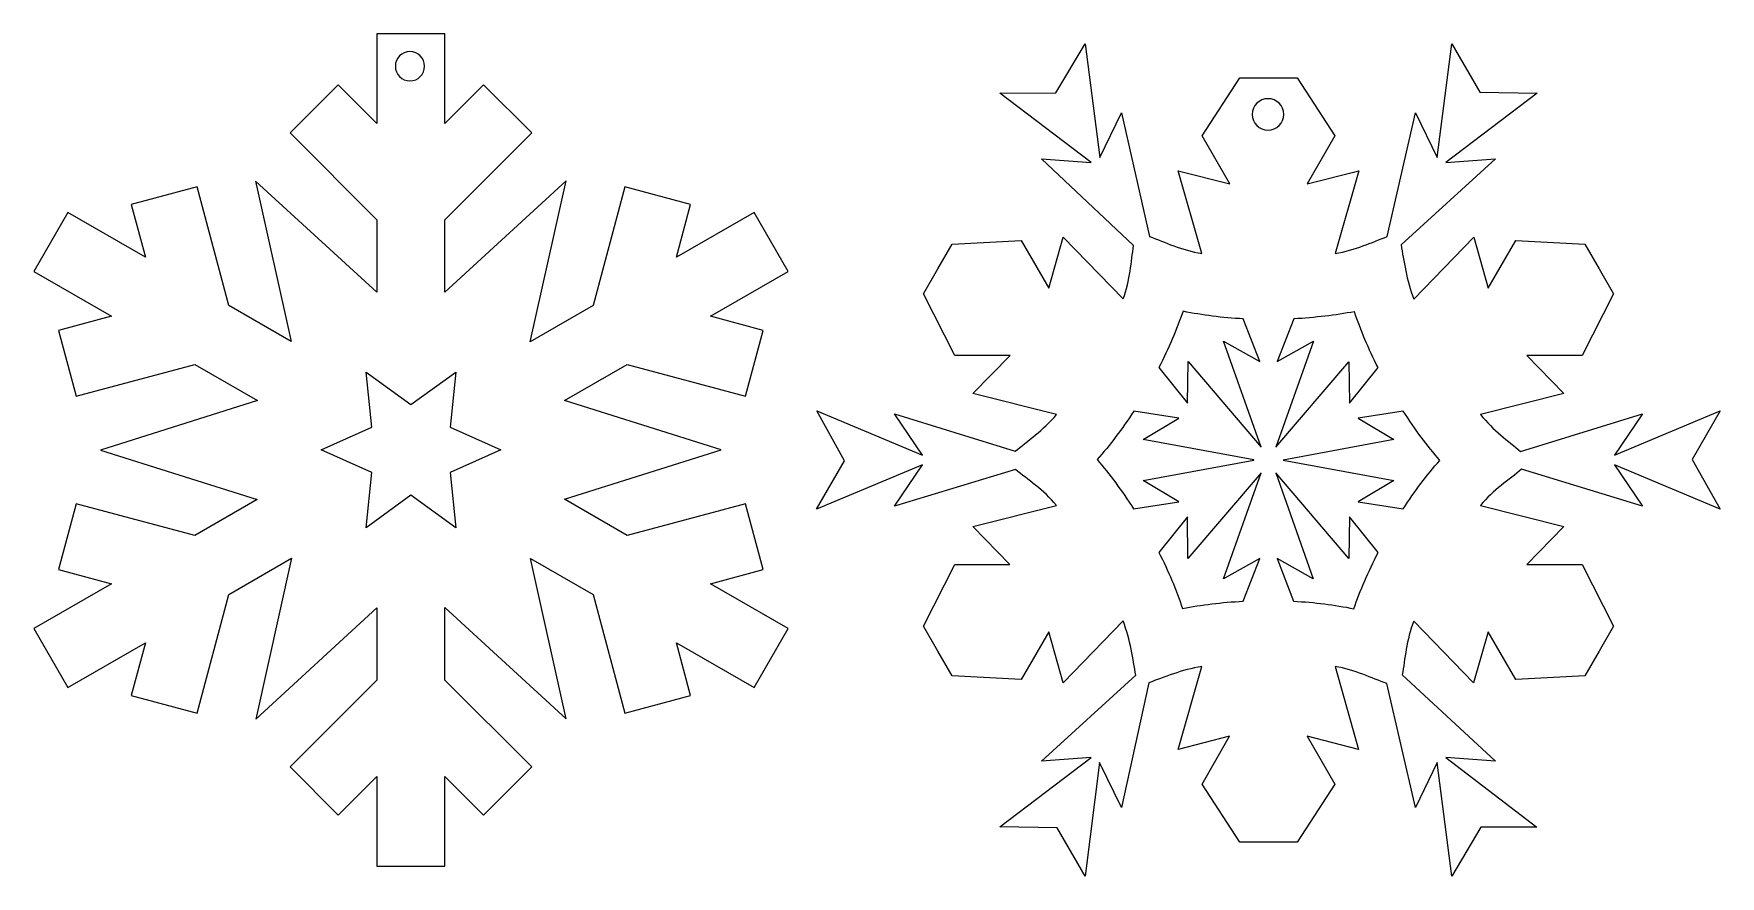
# Model space of a CAD drawing. Header units: millimetres. Extents: x -101 to 99, y -101 to 103.
# Drawn here: x -98.2 to 1, y 52.3 to 101.8 of the extents above; entities that cross this region are included whole.
import ezdxf

# ---------------------------------------------------------------- set-up
doc = ezdxf.new("R2010")
doc.units = ezdxf.units.MM
doc.header["$MEASUREMENT"] = 0
doc.layers.add('layer 1', color=7, linetype='Continuous')

msp = doc.modelspace()

# ---------------------------------------------------------------- linework, layer by layer
at = {"layer": 'layer 1', "color": 153, "lineweight": 9}
for points, knots in [([(-58.402, 69.4664), (-58.402, 69.4664), (-58.402, 69.4664), (-58.402, 69.4664), (-58.402, 69.4664), (-58.402, 69.4664), (-53.8284, 66.8258), (-53.8284, 66.8258), (-53.8284, 66.8258), (-53.8284, 66.8258), (-55.8305, 63.3583), (-55.8305, 63.3583), (-55.8305, 63.3583), (-55.8305, 63.3583), (-60.404, 65.9988), (-60.404, 65.9988), (-60.404, 65.9988), (-60.404, 65.9988), (-59.5706, 62.8885), (-59.5706, 62.8885), (-59.5706, 62.8885), (-59.5706, 62.8885), (-63.4382, 61.8522), (-63.4382, 61.8522), (-63.4382, 61.8522), (-63.4382, 61.8522), (-65.308, 68.8301), (-65.308, 68.8301), (-65.308, 68.8301), (-65.308, 68.8301), (-68.9832, 70.9519), (-68.9832, 70.9519), (-68.9832, 70.9519), (-68.9832, 70.9519), (-66.8861, 61.5126), (-66.8861, 61.5126), (-66.8861, 61.5126), (-66.8861, 61.5126), (-74.0244, 68.0594), (-74.0244, 68.0594), (-74.0244, 68.0594), (-74.0244, 68.0594), (-74.0244, 63.7976), (-74.0244, 63.7976), (-74.0244, 63.7976), (-74.0244, 63.7976), (-68.9162, 58.6895), (-68.9162, 58.6895), (-68.9162, 58.6895), (-68.9162, 58.6895), (-71.7476, 55.8582), (-71.7476, 55.8582), (-71.7476, 55.8582), (-71.7476, 55.8582), (-74.0244, 58.1351), (-74.0244, 58.1351), (-74.0244, 58.1351), (-74.0244, 58.1351), (-74.0244, 52.854), (-74.0244, 52.854), (-74.0244, 52.854), (-74.0244, 52.854), (-78.0284, 52.854), (-78.0284, 52.854), (-78.0284, 52.854), (-78.0284, 52.854), (-78.0284, 58.1351), (-78.0284, 58.1351), (-78.0284, 58.1351), (-78.0284, 58.1351), (-80.3053, 55.8582), (-80.3053, 55.8582), (-80.3053, 55.8582), (-80.3053, 55.8582), (-83.1365, 58.6895), (-83.1365, 58.6895), (-83.1365, 58.6895), (-83.1365, 58.6895), (-78.0284, 63.7976), (-78.0284, 63.7976), (-78.0284, 63.7976), (-78.0284, 63.7976), (-78.0284, 68.0414), (-78.0284, 68.0414), (-78.0284, 68.0414), (-78.0284, 68.0414), (-85.1546, 61.5057), (-85.1546, 61.5057), (-85.1546, 61.5057), (-85.1546, 61.5057), (-83.054, 70.9608), (-83.054, 70.9608), (-83.054, 70.9608), (-83.054, 70.9608), (-86.7449, 68.8299), (-86.7449, 68.8299), (-86.7449, 68.8299), (-86.7449, 68.8299), (-88.6145, 61.8519), (-88.6145, 61.8519), (-88.6145, 61.8519), (-88.6145, 61.8519), (-92.4822, 62.8882), (-92.4822, 62.8882), (-92.4822, 62.8882), (-92.4822, 62.8882), (-91.6489, 65.9986), (-91.6489, 65.9986), (-91.6489, 65.9986), (-91.6489, 65.9986), (-96.2224, 63.358), (-96.2224, 63.358), (-96.2224, 63.358), (-96.2224, 63.358), (-98.2245, 66.8256), (-98.2245, 66.8256), (-98.2245, 66.8256), (-98.2245, 66.8256), (-93.6509, 69.4662), (-93.6509, 69.4662), (-93.6509, 69.4662), (-93.6509, 69.4662), (-96.7612, 70.2996), (-96.7612, 70.2996), (-96.7612, 70.2996), (-96.7612, 70.2996), (-95.7248, 74.1672), (-95.7248, 74.1672), (-95.7248, 74.1672), (-95.7248, 74.1672), (-88.7469, 72.2975), (-88.7469, 72.2975), (-88.7469, 72.2975), (-88.7469, 72.2975), (-85.0716, 74.4196), (-85.0716, 74.4196), (-85.0716, 74.4196), (-85.0716, 74.4196), (-94.2948, 77.3231), (-94.2948, 77.3231), (-94.2948, 77.3231), (-94.2948, 77.3231), (-85.0561, 80.2315), (-85.0561, 80.2315), (-85.0561, 80.2315), (-85.0561, 80.2315), (-88.747, 82.3624), (-88.747, 82.3624), (-88.747, 82.3624), (-88.747, 82.3624), (-95.7248, 80.4927), (-95.7248, 80.4927), (-95.7248, 80.4927), (-95.7248, 80.4927), (-96.7612, 84.3603), (-96.7612, 84.3603), (-96.7612, 84.3603), (-96.7612, 84.3603), (-93.6509, 85.1937), (-93.6509, 85.1937), (-93.6509, 85.1937), (-93.6509, 85.1937), (-98.2245, 87.8342), (-98.2245, 87.8342), (-98.2245, 87.8342), (-98.2245, 87.8342), (-96.2225, 91.3018), (-96.2225, 91.3018), (-96.2225, 91.3018), (-96.2225, 91.3018), (-91.6489, 88.6614), (-91.6489, 88.6614), (-91.6489, 88.6614), (-91.6489, 88.6614), (-92.4824, 91.7716), (-92.4824, 91.7716), (-92.4824, 91.7716), (-92.4824, 91.7716), (-88.6147, 92.808), (-88.6147, 92.808), (-88.6147, 92.808), (-88.6147, 92.808), (-86.745, 85.83), (-86.745, 85.83), (-86.745, 85.83), (-86.745, 85.83), (-83.0697, 83.7082), (-83.0697, 83.7082), (-83.0697, 83.7082), (-83.0697, 83.7082), (-85.1668, 93.1476), (-85.1668, 93.1476), (-85.1668, 93.1476), (-85.1668, 93.1476), (-78.0285, 86.6008), (-78.0285, 86.6008), (-78.0285, 86.6008), (-78.0285, 86.6008), (-78.0285, 90.8625), (-78.0285, 90.8625), (-78.0285, 90.8625), (-78.0285, 90.8625), (-83.1367, 95.9707), (-83.1367, 95.9707), (-83.1367, 95.9707), (-83.1367, 95.9707), (-80.3053, 98.8021), (-80.3053, 98.8021), (-80.3053, 98.8021), (-80.3053, 98.8021), (-78.0285, 96.5252), (-78.0285, 96.5252), (-78.0285, 96.5252), (-78.0285, 96.5252), (-78.0285, 101.8063), (-78.0285, 101.8063), (-78.0285, 101.8063), (-78.0285, 101.8063), (-74.0244, 101.8063), (-74.0244, 101.8063), (-74.0244, 101.8063), (-74.0244, 101.8063), (-74.0244, 96.5252), (-74.0244, 96.5252), (-74.0244, 96.5252), (-74.0244, 96.5252), (-71.7476, 98.8021), (-71.7476, 98.8021), (-71.7476, 98.8021), (-71.7476, 98.8021), (-68.9162, 95.9709), (-68.9162, 95.9709), (-68.9162, 95.9709), (-68.9162, 95.9709), (-74.0244, 90.8625), (-74.0244, 90.8625), (-74.0244, 90.8625), (-74.0244, 90.8625), (-74.0244, 86.6188), (-74.0244, 86.6188), (-74.0244, 86.6188), (-74.0244, 86.6188), (-66.8983, 93.1546), (-66.8983, 93.1546), (-66.8983, 93.1546), (-66.8983, 93.1546), (-68.9988, 83.6992), (-68.9988, 83.6992), (-68.9988, 83.6992), (-68.9988, 83.6992), (-65.308, 85.8301), (-65.308, 85.8301), (-65.308, 85.8301), (-65.308, 85.8301), (-63.4382, 92.808), (-63.4382, 92.808), (-63.4382, 92.808), (-63.4382, 92.808), (-59.5707, 91.7717), (-59.5707, 91.7717), (-59.5707, 91.7717), (-59.5707, 91.7717), (-60.404, 88.6615), (-60.404, 88.6615), (-60.404, 88.6615), (-60.404, 88.6615), (-55.8305, 91.302), (-55.8305, 91.302), (-55.8305, 91.302), (-55.8305, 91.302), (-53.8284, 87.8343), (-53.8284, 87.8343), (-53.8284, 87.8343), (-53.8284, 87.8343), (-58.402, 85.1939), (-58.402, 85.1939), (-58.402, 85.1939), (-58.402, 85.1939), (-55.2917, 84.3604), (-55.2917, 84.3604), (-55.2917, 84.3604), (-55.2917, 84.3604), (-56.3281, 80.4929), (-56.3281, 80.4929), (-56.3281, 80.4929), (-56.3281, 80.4929), (-63.306, 82.3625), (-63.306, 82.3625), (-63.306, 82.3625), (-63.306, 82.3625), (-66.9812, 80.2406), (-66.9812, 80.2406), (-66.9812, 80.2406), (-66.9812, 80.2406), (-57.7579, 77.3371), (-57.7579, 77.3371), (-57.7579, 77.3371), (-57.7579, 77.3371), (-66.9968, 74.4286), (-66.9968, 74.4286), (-66.9968, 74.4286), (-66.9968, 74.4286), (-63.306, 72.2976), (-63.306, 72.2976), (-63.306, 72.2976), (-63.306, 72.2976), (-56.3281, 74.1674), (-56.3281, 74.1674), (-56.3281, 74.1674), (-56.3281, 74.1674), (-55.2918, 70.2998), (-55.2918, 70.2998), (-55.2918, 70.2998), (-55.2918, 70.2998), (-58.402, 69.4664), (-58.402, 69.4664)], [0, 0, 0, 0, 0.0125, 0.0125, 0.0125, 0.0125, 0.025, 0.025, 0.025, 0.025, 0.0375, 0.0375, 0.0375, 0.0375, 0.05, 0.05, 0.05, 0.05, 0.0625, 0.0625, 0.0625, 0.0625, 0.075, 0.075, 0.075, 0.075, 0.0875, 0.0875, 0.0875, 0.0875, 0.1, 0.1, 0.1, 0.1, 0.1125, 0.1125, 0.1125, 0.1125, 0.125, 0.125, 0.125, 0.125, 0.1375, 0.1375, 0.1375, 0.1375, 0.15, 0.15, 0.15, 0.15, 0.1625, 0.1625, 0.1625, 0.1625, 0.175, 0.175, 0.175, 0.175, 0.1875, 0.1875, 0.1875, 0.1875, 0.2, 0.2, 0.2, 0.2, 0.2125, 0.2125, 0.2125, 0.2125, 0.225, 0.225, 0.225, 0.225, 0.2375, 0.2375, 0.2375, 0.2375, 0.25, 0.25, 0.25, 0.25, 0.2625, 0.2625, 0.2625, 0.2625, 0.275, 0.275, 0.275, 0.275, 0.2875, 0.2875, 0.2875, 0.2875, 0.3, 0.3, 0.3, 0.3, 0.3125, 0.3125, 0.3125, 0.3125, 0.325, 0.325, 0.325, 0.325, 0.3375, 0.3375, 0.3375, 0.3375, 0.35, 0.35, 0.35, 0.35, 0.3625, 0.3625, 0.3625, 0.3625, 0.375, 0.375, 0.375, 0.375, 0.3875, 0.3875, 0.3875, 0.3875, 0.4, 0.4, 0.4, 0.4, 0.4125, 0.4125, 0.4125, 0.4125, 0.425, 0.425, 0.425, 0.425, 0.4375, 0.4375, 0.4375, 0.4375, 0.45, 0.45, 0.45, 0.45, 0.4625, 0.4625, 0.4625, 0.4625, 0.475, 0.475, 0.475, 0.475, 0.4875, 0.4875, 0.4875, 0.4875, 0.5, 0.5, 0.5, 0.5, 0.5125, 0.5125, 0.5125, 0.5125, 0.525, 0.525, 0.525, 0.525, 0.5375, 0.5375, 0.5375, 0.5375, 0.55, 0.55, 0.55, 0.55, 0.5625, 0.5625, 0.5625, 0.5625, 0.575, 0.575, 0.575, 0.575, 0.5875, 0.5875, 0.5875, 0.5875, 0.6, 0.6, 0.6, 0.6, 0.6125, 0.6125, 0.6125, 0.6125, 0.625, 0.625, 0.625, 0.625, 0.6375, 0.6375, 0.6375, 0.6375, 0.65, 0.65, 0.65, 0.65, 0.6625, 0.6625, 0.6625, 0.6625, 0.675, 0.675, 0.675, 0.675, 0.6875, 0.6875, 0.6875, 0.6875, 0.7, 0.7, 0.7, 0.7, 0.7125, 0.7125, 0.7125, 0.7125, 0.725, 0.725, 0.725, 0.725, 0.7375, 0.7375, 0.7375, 0.7375, 0.75, 0.75, 0.75, 0.75, 0.7625, 0.7625, 0.7625, 0.7625, 0.775, 0.775, 0.775, 0.775, 0.7875, 0.7875, 0.7875, 0.7875, 0.8, 0.8, 0.8, 0.8, 0.8125, 0.8125, 0.8125, 0.8125, 0.825, 0.825, 0.825, 0.825, 0.8375, 0.8375, 0.8375, 0.8375, 0.85, 0.85, 0.85, 0.85, 0.8625, 0.8625, 0.8625, 0.8625, 0.875, 0.875, 0.875, 0.875, 0.8875, 0.8875, 0.8875, 0.8875, 0.9, 0.9, 0.9, 0.9, 0.9125, 0.9125, 0.9125, 0.9125, 0.925, 0.925, 0.925, 0.925, 0.9375, 0.9375, 0.9375, 0.9375, 0.95, 0.95, 0.95, 0.95, 0.9625, 0.9625, 0.9625, 0.9625, 0.975, 0.975, 0.975, 0.975, 1, 1, 1, 1]), ([(-76.0808, 100.7558), (-75.6056, 100.7558), (-75.2203, 100.3706), (-75.2203, 99.8953), (-75.2203, 99.8953), (-75.2203, 99.4201), (-75.6056, 99.0349), (-76.0808, 99.0349), (-76.0808, 99.0349), (-76.556, 99.0349), (-76.9413, 99.4201), (-76.9413, 99.8953), (-76.9413, 99.8953), (-76.9413, 100.3706), (-76.556, 100.7558), (-76.0808, 100.7558)], [0, 0, 0, 0, 0.2, 0.2, 0.2, 0.2, 0.4, 0.4, 0.4, 0.4, 0.6, 0.6, 0.6, 0.6, 1, 1, 1, 1]), ([(-78.3308, 76.0046), (-78.3308, 76.0046), (-78.665, 72.7603), (-78.665, 72.7603), (-78.665, 72.7603), (-78.665, 72.7603), (-76.0225, 74.672), (-76.0225, 74.672), (-76.0225, 74.672), (-76.0225, 74.672), (-73.3797, 72.7605), (-73.3797, 72.7605), (-73.3797, 72.7605), (-73.3797, 72.7605), (-73.7142, 76.0047), (-73.7142, 76.0047), (-73.7142, 76.0047), (-73.7142, 76.0047), (-70.7373, 77.3374), (-70.7373, 77.3374), (-70.7373, 77.3374), (-70.7373, 77.3374), (-73.7143, 78.6703), (-73.7143, 78.6703), (-73.7143, 78.6703), (-73.7143, 78.6703), (-73.3801, 81.9147), (-73.3801, 81.9147), (-73.3801, 81.9147), (-73.3801, 81.9147), (-76.0225, 80.0029), (-76.0225, 80.0029), (-76.0225, 80.0029), (-76.0225, 80.0029), (-78.6655, 81.9145), (-78.6655, 81.9145), (-78.6655, 81.9145), (-78.6655, 81.9145), (-78.331, 78.6701), (-78.331, 78.6701), (-78.331, 78.6701), (-78.331, 78.6701), (-81.3078, 77.3374), (-81.3078, 77.3374), (-81.3078, 77.3374), (-81.3078, 77.3374), (-78.3308, 76.0046), (-78.3308, 76.0046)], [0, 0, 0, 0, 0.0769231, 0.0769231, 0.0769231, 0.0769231, 0.1538462, 0.1538462, 0.1538462, 0.1538462, 0.2307692, 0.2307692, 0.2307692, 0.2307692, 0.3076923, 0.3076923, 0.3076923, 0.3076923, 0.3846154, 0.3846154, 0.3846154, 0.3846154, 0.4615385, 0.4615385, 0.4615385, 0.4615385, 0.5384615, 0.5384615, 0.5384615, 0.5384615, 0.6153846, 0.6153846, 0.6153846, 0.6153846, 0.6923077, 0.6923077, 0.6923077, 0.6923077, 0.7692308, 0.7692308, 0.7692308, 0.7692308, 0.8461538, 0.8461538, 0.8461538, 0.8461538, 1, 1, 1, 1])]:
    msp.add_open_spline(points, degree=3, knots=knots, dxfattribs=at)
at = {"layer": 'layer 1', "color": 114, "lineweight": 9}
for points, knots in [([(-0.6107, 76.7792), (-0.6107, 76.7792), (1.0337, 79.6352), (1.0337, 79.6352), (1.0337, 79.6352), (1.0337, 79.6352), (-5.1905, 77.0264), (-5.1905, 77.0264), (-5.1905, 77.0264), (-5.1905, 77.0264), (-3.5405, 79.4561), (-3.5405, 79.4561), (-3.5405, 79.4561), (-3.5405, 79.4561), (-10.7213, 77.2391), (-10.7213, 77.2391), (-10.7213, 77.2391), (-11.4424, 77.8459), (-12.324, 78.481), (-13.0794, 79.4143), (-13.0794, 79.4143), (-13.0794, 79.4143), (-8.1656, 80.6443), (-8.1656, 80.6443), (-8.1656, 80.6443), (-8.1656, 80.6443), (-10.3441, 82.8824), (-10.3441, 82.8824), (-10.3441, 82.8824), (-10.3441, 82.8824), (-7.0967, 82.8864), (-7.0967, 82.8864), (-7.0967, 82.8864), (-7.0967, 82.8864), (-5.2511, 86.5124), (-5.2511, 86.5124), (-5.2511, 86.5124), (-5.2511, 86.5124), (-6.0947, 87.9735), (-6.0947, 87.9735), (-6.0947, 87.9735), (-6.0947, 87.9735), (-6.9384, 89.4349), (-6.9384, 89.4349), (-6.9384, 89.4349), (-6.9384, 89.4349), (-11.0014, 89.6494), (-11.0014, 89.6494), (-11.0014, 89.6494), (-11.0014, 89.6494), (-12.6286, 86.8392), (-12.6286, 86.8392), (-12.6286, 86.8392), (-12.6286, 86.8392), (-13.4774, 89.8447), (-13.4774, 89.8447), (-13.4774, 89.8447), (-13.4774, 89.8447), (-16.9998, 86.2042), (-16.9998, 86.2042), (-16.9998, 86.2042), (-17.4302, 87.3251), (-17.5892, 88.4695), (-17.7543, 89.3975), (-17.7543, 89.3975), (-17.7543, 89.3975), (-12.1941, 94.4443), (-12.1941, 94.4443), (-12.1941, 94.4443), (-12.1941, 94.4443), (-15.1232, 94.2304), (-15.1232, 94.2304), (-15.1232, 94.2304), (-15.1232, 94.2304), (-9.752, 98.3162), (-9.752, 98.3162), (-9.752, 98.3162), (-9.752, 98.3162), (-13.118, 98.3639), (-13.118, 98.3639), (-13.118, 98.3639), (-13.118, 98.3639), (-14.7691, 101.2161), (-14.7691, 101.2161), (-14.7691, 101.2161), (-14.7691, 101.2161), (-15.622, 94.5215), (-15.622, 94.5215), (-15.622, 94.5215), (-15.622, 94.5215), (-16.9012, 97.1651), (-16.9012, 97.1651), (-16.9012, 97.1651), (-16.9012, 97.1651), (-18.5799, 89.8745), (-18.5799, 89.8745), (-18.5799, 89.8745), (-19.4661, 89.5535), (-20.4485, 89.0707), (-21.6343, 88.8834), (-21.6343, 88.8834), (-21.6343, 88.8834), (-20.2429, 93.7537), (-20.2429, 93.7537), (-20.2429, 93.7537), (-20.2429, 93.7537), (-23.2703, 92.9864), (-23.2703, 92.9864), (-23.2703, 92.9864), (-23.2703, 92.9864), (-21.6499, 95.8005), (-21.6499, 95.8005), (-21.6499, 95.8005), (-21.6499, 95.8005), (-23.8673, 99.212), (-23.8673, 99.212), (-23.8673, 99.212), (-23.8673, 99.212), (-25.5547, 99.2119), (-25.5547, 99.2119), (-25.5547, 99.2119), (-25.5547, 99.2119), (-27.2422, 99.2119), (-27.2422, 99.2119), (-27.2422, 99.2119), (-27.2422, 99.2119), (-29.4596, 95.8007), (-29.4596, 95.8007), (-29.4596, 95.8007), (-29.4596, 95.8007), (-27.8391, 92.9864), (-27.8391, 92.9864), (-27.8391, 92.9864), (-27.8391, 92.9864), (-30.8667, 93.7538), (-30.8667, 93.7538), (-30.8667, 93.7538), (-30.8667, 93.7538), (-29.4752, 88.8833), (-29.4752, 88.8833), (-29.4752, 88.8833), (-30.6608, 89.0708), (-31.6624, 89.5585), (-32.5487, 89.8796), (-32.5487, 89.8796), (-32.5487, 89.8796), (-34.2084, 97.1651), (-34.2084, 97.1651), (-34.2084, 97.1651), (-34.2084, 97.1651), (-35.4875, 94.5213), (-35.4875, 94.5213), (-35.4875, 94.5213), (-35.4875, 94.5213), (-36.3405, 101.216), (-36.3405, 101.216), (-36.3405, 101.216), (-36.3405, 101.216), (-38.0647, 98.3246), (-38.0647, 98.3246), (-38.0647, 98.3246), (-38.0647, 98.3246), (-41.3602, 98.321), (-41.3602, 98.321), (-41.3602, 98.321), (-41.3602, 98.321), (-35.989, 94.2349), (-35.989, 94.2349), (-35.989, 94.2349), (-35.989, 94.2349), (-38.918, 94.449), (-38.918, 94.449), (-38.918, 94.449), (-38.918, 94.449), (-33.4909, 89.3454), (-33.4909, 89.3454), (-33.4909, 89.3454), (-33.656, 88.4174), (-33.6819, 87.3298), (-34.1125, 86.2091), (-34.1125, 86.2091), (-34.1125, 86.2091), (-37.6346, 89.8494), (-37.6346, 89.8494), (-37.6346, 89.8494), (-37.6346, 89.8494), (-38.4837, 86.8436), (-38.4837, 86.8436), (-38.4837, 86.8436), (-38.4837, 86.8436), (-40.1107, 89.6542), (-40.1107, 89.6542), (-40.1107, 89.6542), (-40.1107, 89.6542), (-44.1738, 89.4395), (-44.1738, 89.4395), (-44.1738, 89.4395), (-44.1738, 89.4395), (-45.0175, 87.9781), (-45.0175, 87.9781), (-45.0175, 87.9781), (-45.0175, 87.9781), (-45.8612, 86.5168), (-45.8612, 86.5168), (-45.8612, 86.5168), (-45.8612, 86.5168), (-44.0154, 82.8909), (-44.0154, 82.8909), (-44.0154, 82.8909), (-44.0154, 82.8909), (-40.7679, 82.887), (-40.7679, 82.887), (-40.7679, 82.887), (-40.7679, 82.887), (-42.9465, 80.6488), (-42.9465, 80.6488), (-42.9465, 80.6488), (-42.9465, 80.6488), (-38.0327, 79.4189), (-38.0327, 79.4189), (-38.0327, 79.4189), (-38.788, 78.4855), (-39.7475, 77.8601), (-40.4686, 77.2532), (-40.4686, 77.2532), (-40.4686, 77.2532), (-47.5717, 79.4605), (-47.5717, 79.4605), (-47.5717, 79.4605), (-47.5717, 79.4605), (-45.9216, 77.0307), (-45.9216, 77.0307), (-45.9216, 77.0307), (-45.9216, 77.0307), (-52.146, 79.6395), (-52.146, 79.6395), (-52.146, 79.6395), (-52.146, 79.6395), (-50.504, 76.7004), (-50.504, 76.7004), (-50.504, 76.7004), (-50.504, 76.7004), (-52.1482, 73.8448), (-52.1482, 73.8448), (-52.1482, 73.8448), (-52.1482, 73.8448), (-45.9239, 76.4536), (-45.9239, 76.4536), (-45.9239, 76.4536), (-45.9239, 76.4536), (-47.574, 74.0238), (-47.574, 74.0238), (-47.574, 74.0238), (-47.574, 74.0238), (-40.4356, 76.1769), (-40.4356, 76.1769), (-40.4356, 76.1769), (-39.7145, 75.57), (-38.7906, 74.9989), (-38.0351, 74.0657), (-38.0351, 74.0657), (-38.0351, 74.0657), (-42.9489, 72.8356), (-42.9489, 72.8356), (-42.9489, 72.8356), (-42.9489, 72.8356), (-40.7703, 70.5975), (-40.7703, 70.5975), (-40.7703, 70.5975), (-40.7703, 70.5975), (-44.0179, 70.5936), (-44.0179, 70.5936), (-44.0179, 70.5936), (-44.0179, 70.5936), (-45.8634, 66.9676), (-45.8634, 66.9676), (-45.8634, 66.9676), (-45.8634, 66.9676), (-45.0198, 65.5064), (-45.0198, 65.5064), (-45.0198, 65.5064), (-45.0198, 65.5064), (-44.1761, 64.0451), (-44.1761, 64.0451), (-44.1761, 64.0451), (-44.1761, 64.0451), (-40.1131, 63.8304), (-40.1131, 63.8304), (-40.1131, 63.8304), (-40.1131, 63.8304), (-38.486, 66.6409), (-38.486, 66.6409), (-38.486, 66.6409), (-38.486, 66.6409), (-37.637, 63.6352), (-37.637, 63.6352), (-37.637, 63.6352), (-37.637, 63.6352), (-34.1148, 67.2756), (-34.1148, 67.2756), (-34.1148, 67.2756), (-33.6844, 66.1547), (-33.531, 65.0202), (-33.3659, 64.0923), (-33.3659, 64.0923), (-33.3659, 64.0923), (-38.9206, 59.0357), (-38.9206, 59.0357), (-38.9206, 59.0357), (-38.9206, 59.0357), (-35.9913, 59.2498), (-35.9913, 59.2498), (-35.9913, 59.2498), (-35.9913, 59.2498), (-41.3627, 55.1638), (-41.3627, 55.1638), (-41.3627, 55.1638), (-41.3627, 55.1638), (-37.9966, 55.116), (-37.9966, 55.116), (-37.9966, 55.116), (-37.9966, 55.116), (-36.3454, 52.2638), (-36.3454, 52.2638), (-36.3454, 52.2638), (-36.3454, 52.2638), (-35.4926, 58.9587), (-35.4926, 58.9587), (-35.4926, 58.9587), (-35.4926, 58.9587), (-34.2134, 56.3148), (-34.2134, 56.3148), (-34.2134, 56.3148), (-34.2134, 56.3148), (-32.5982, 63.641), (-32.5982, 63.641), (-32.5982, 63.641), (-31.712, 63.9622), (-30.6661, 64.409), (-29.4804, 64.5965), (-29.4804, 64.5965), (-29.4804, 64.5965), (-30.8717, 59.7262), (-30.8717, 59.7262), (-30.8717, 59.7262), (-30.8717, 59.7262), (-27.8443, 60.4936), (-27.8443, 60.4936), (-27.8443, 60.4936), (-27.8443, 60.4936), (-29.4647, 57.6793), (-29.4647, 57.6793), (-29.4647, 57.6793), (-29.4647, 57.6793), (-27.2473, 54.268), (-27.2473, 54.268), (-27.2473, 54.268), (-27.2473, 54.268), (-25.5599, 54.2681), (-25.5599, 54.2681), (-25.5599, 54.2681), (-25.5599, 54.2681), (-23.8725, 54.2681), (-23.8725, 54.2681), (-23.8725, 54.2681), (-23.8725, 54.2681), (-21.6553, 57.6793), (-21.6553, 57.6793), (-21.6553, 57.6793), (-21.6553, 57.6793), (-23.2755, 60.4936), (-23.2755, 60.4936), (-23.2755, 60.4936), (-23.2755, 60.4936), (-20.2479, 59.7261), (-20.2479, 59.7261), (-20.2479, 59.7261), (-20.2479, 59.7261), (-21.6397, 64.5965), (-21.6397, 64.5965), (-21.6397, 64.5965), (-20.4539, 64.4089), (-19.472, 63.9099), (-18.5858, 63.5889), (-18.5858, 63.5889), (-18.5858, 63.5889), (-16.9064, 56.3149), (-16.9064, 56.3149), (-16.9064, 56.3149), (-16.9064, 56.3149), (-15.6272, 58.9585), (-15.6272, 58.9585), (-15.6272, 58.9585), (-15.6272, 58.9585), (-14.7743, 52.264), (-14.7743, 52.264), (-14.7743, 52.264), (-14.7743, 52.264), (-13.0499, 55.1551), (-13.0499, 55.1551), (-13.0499, 55.1551), (-13.0499, 55.1551), (-9.7546, 55.1589), (-9.7546, 55.1589), (-9.7546, 55.1589), (-9.7546, 55.1589), (-15.126, 59.2449), (-15.126, 59.2449), (-15.126, 59.2449), (-15.126, 59.2449), (-12.1966, 59.0311), (-12.1966, 59.0311), (-12.1966, 59.0311), (-12.1966, 59.0311), (-17.6862, 64.1053), (-17.6862, 64.1053), (-17.6862, 64.1053), (-17.521, 65.0331), (-17.4329, 66.15), (-17.0024, 67.2708), (-17.0024, 67.2708), (-17.0024, 67.2708), (-13.4801, 63.6304), (-13.4801, 63.6304), (-13.4801, 63.6304), (-13.4801, 63.6304), (-12.6311, 66.6361), (-12.6311, 66.6361), (-12.6311, 66.6361), (-12.6311, 66.6361), (-11.0041, 63.8257), (-11.0041, 63.8257), (-11.0041, 63.8257), (-11.0041, 63.8257), (-6.9411, 64.0404), (-6.9411, 64.0404), (-6.9411, 64.0404), (-6.9411, 64.0404), (-6.0973, 65.5018), (-6.0973, 65.5018), (-6.0973, 65.5018), (-6.0973, 65.5018), (-5.2538, 66.9631), (-5.2538, 66.9631), (-5.2538, 66.9631), (-5.2538, 66.9631), (-7.0994, 70.589), (-7.0994, 70.589), (-7.0994, 70.589), (-7.0994, 70.589), (-10.3469, 70.5928), (-10.3469, 70.5928), (-10.3469, 70.5928), (-10.3469, 70.5928), (-8.1683, 72.8309), (-8.1683, 72.8309), (-8.1683, 72.8309), (-8.1683, 72.8309), (-13.082, 74.061), (-13.082, 74.061), (-13.082, 74.061), (-12.3267, 74.9943), (-11.3806, 75.5853), (-10.6595, 76.1924), (-10.6595, 76.1924), (-10.6595, 76.1924), (-3.5433, 74.0193), (-3.5433, 74.0193), (-3.5433, 74.0193), (-3.5433, 74.0193), (-5.1931, 76.4491), (-5.1931, 76.4491), (-5.1931, 76.4491), (-5.1931, 76.4491), (1.0311, 73.8402), (1.0311, 73.8402), (1.0311, 73.8402), (1.0311, 73.8402), (-0.6107, 76.7792), (-0.6107, 76.7792)], [0, 0, 0, 0, 0.0082645, 0.0082645, 0.0082645, 0.0082645, 0.0165289, 0.0165289, 0.0165289, 0.0165289, 0.0247934, 0.0247934, 0.0247934, 0.0247934, 0.0330579, 0.0330579, 0.0330579, 0.0330579, 0.0413223, 0.0413223, 0.0413223, 0.0413223, 0.0495868, 0.0495868, 0.0495868, 0.0495868, 0.0578512, 0.0578512, 0.0578512, 0.0578512, 0.0661157, 0.0661157, 0.0661157, 0.0661157, 0.0743802, 0.0743802, 0.0743802, 0.0743802, 0.0826446, 0.0826446, 0.0826446, 0.0826446, 0.0909091, 0.0909091, 0.0909091, 0.0909091, 0.0991736, 0.0991736, 0.0991736, 0.0991736, 0.107438, 0.107438, 0.107438, 0.107438, 0.1157025, 0.1157025, 0.1157025, 0.1157025, 0.1239669, 0.1239669, 0.1239669, 0.1239669, 0.1322314, 0.1322314, 0.1322314, 0.1322314, 0.1404959, 0.1404959, 0.1404959, 0.1404959, 0.1487603, 0.1487603, 0.1487603, 0.1487603, 0.1570248, 0.1570248, 0.1570248, 0.1570248, 0.1652893, 0.1652893, 0.1652893, 0.1652893, 0.1735537, 0.1735537, 0.1735537, 0.1735537, 0.1818182, 0.1818182, 0.1818182, 0.1818182, 0.1900826, 0.1900826, 0.1900826, 0.1900826, 0.1983471, 0.1983471, 0.1983471, 0.1983471, 0.2066116, 0.2066116, 0.2066116, 0.2066116, 0.214876, 0.214876, 0.214876, 0.214876, 0.2231405, 0.2231405, 0.2231405, 0.2231405, 0.231405, 0.231405, 0.231405, 0.231405, 0.2396694, 0.2396694, 0.2396694, 0.2396694, 0.2479339, 0.2479339, 0.2479339, 0.2479339, 0.2561983, 0.2561983, 0.2561983, 0.2561983, 0.2644628, 0.2644628, 0.2644628, 0.2644628, 0.2727273, 0.2727273, 0.2727273, 0.2727273, 0.2809917, 0.2809917, 0.2809917, 0.2809917, 0.2892562, 0.2892562, 0.2892562, 0.2892562, 0.2975207, 0.2975207, 0.2975207, 0.2975207, 0.3057851, 0.3057851, 0.3057851, 0.3057851, 0.3140496, 0.3140496, 0.3140496, 0.3140496, 0.322314, 0.322314, 0.322314, 0.322314, 0.3305785, 0.3305785, 0.3305785, 0.3305785, 0.338843, 0.338843, 0.338843, 0.338843, 0.3471074, 0.3471074, 0.3471074, 0.3471074, 0.3553719, 0.3553719, 0.3553719, 0.3553719, 0.3636364, 0.3636364, 0.3636364, 0.3636364, 0.3719008, 0.3719008, 0.3719008, 0.3719008, 0.3801653, 0.3801653, 0.3801653, 0.3801653, 0.3884298, 0.3884298, 0.3884298, 0.3884298, 0.3966942, 0.3966942, 0.3966942, 0.3966942, 0.4049587, 0.4049587, 0.4049587, 0.4049587, 0.4132231, 0.4132231, 0.4132231, 0.4132231, 0.4214876, 0.4214876, 0.4214876, 0.4214876, 0.4297521, 0.4297521, 0.4297521, 0.4297521, 0.4380165, 0.4380165, 0.4380165, 0.4380165, 0.446281, 0.446281, 0.446281, 0.446281, 0.4545455, 0.4545455, 0.4545455, 0.4545455, 0.4628099, 0.4628099, 0.4628099, 0.4628099, 0.4710744, 0.4710744, 0.4710744, 0.4710744, 0.4793388, 0.4793388, 0.4793388, 0.4793388, 0.4876033, 0.4876033, 0.4876033, 0.4876033, 0.4958678, 0.4958678, 0.4958678, 0.4958678, 0.5041322, 0.5041322, 0.5041322, 0.5041322, 0.5123967, 0.5123967, 0.5123967, 0.5123967, 0.5206612, 0.5206612, 0.5206612, 0.5206612, 0.5289256, 0.5289256, 0.5289256, 0.5289256, 0.5371901, 0.5371901, 0.5371901, 0.5371901, 0.5454545, 0.5454545, 0.5454545, 0.5454545, 0.553719, 0.553719, 0.553719, 0.553719, 0.5619835, 0.5619835, 0.5619835, 0.5619835, 0.5702479, 0.5702479, 0.5702479, 0.5702479, 0.5785124, 0.5785124, 0.5785124, 0.5785124, 0.5867769, 0.5867769, 0.5867769, 0.5867769, 0.5950413, 0.5950413, 0.5950413, 0.5950413, 0.6033058, 0.6033058, 0.6033058, 0.6033058, 0.6115702, 0.6115702, 0.6115702, 0.6115702, 0.6198347, 0.6198347, 0.6198347, 0.6198347, 0.6280992, 0.6280992, 0.6280992, 0.6280992, 0.6363636, 0.6363636, 0.6363636, 0.6363636, 0.6446281, 0.6446281, 0.6446281, 0.6446281, 0.6528926, 0.6528926, 0.6528926, 0.6528926, 0.661157, 0.661157, 0.661157, 0.661157, 0.6694215, 0.6694215, 0.6694215, 0.6694215, 0.677686, 0.677686, 0.677686, 0.677686, 0.6859504, 0.6859504, 0.6859504, 0.6859504, 0.6942149, 0.6942149, 0.6942149, 0.6942149, 0.7024793, 0.7024793, 0.7024793, 0.7024793, 0.7107438, 0.7107438, 0.7107438, 0.7107438, 0.7190083, 0.7190083, 0.7190083, 0.7190083, 0.7272727, 0.7272727, 0.7272727, 0.7272727, 0.7355372, 0.7355372, 0.7355372, 0.7355372, 0.7438017, 0.7438017, 0.7438017, 0.7438017, 0.7520661, 0.7520661, 0.7520661, 0.7520661, 0.7603306, 0.7603306, 0.7603306, 0.7603306, 0.768595, 0.768595, 0.768595, 0.768595, 0.7768595, 0.7768595, 0.7768595, 0.7768595, 0.785124, 0.785124, 0.785124, 0.785124, 0.7933884, 0.7933884, 0.7933884, 0.7933884, 0.8016529, 0.8016529, 0.8016529, 0.8016529, 0.8099174, 0.8099174, 0.8099174, 0.8099174, 0.8181818, 0.8181818, 0.8181818, 0.8181818, 0.8264463, 0.8264463, 0.8264463, 0.8264463, 0.8347107, 0.8347107, 0.8347107, 0.8347107, 0.8429752, 0.8429752, 0.8429752, 0.8429752, 0.8512397, 0.8512397, 0.8512397, 0.8512397, 0.8595041, 0.8595041, 0.8595041, 0.8595041, 0.8677686, 0.8677686, 0.8677686, 0.8677686, 0.8760331, 0.8760331, 0.8760331, 0.8760331, 0.8842975, 0.8842975, 0.8842975, 0.8842975, 0.892562, 0.892562, 0.892562, 0.892562, 0.9008264, 0.9008264, 0.9008264, 0.9008264, 0.9090909, 0.9090909, 0.9090909, 0.9090909, 0.9173554, 0.9173554, 0.9173554, 0.9173554, 0.9256198, 0.9256198, 0.9256198, 0.9256198, 0.9338843, 0.9338843, 0.9338843, 0.9338843, 0.9421488, 0.9421488, 0.9421488, 0.9421488, 0.9504132, 0.9504132, 0.9504132, 0.9504132, 0.9586777, 0.9586777, 0.9586777, 0.9586777, 0.9669421, 0.9669421, 0.9669421, 0.9669421, 0.9752066, 0.9752066, 0.9752066, 0.9752066, 0.9834711, 0.9834711, 0.9834711, 0.9834711, 1, 1, 1, 1]), ([(-25.584, 97.9886), (-25.0739, 97.9886), (-24.6604, 97.5751), (-24.6604, 97.0649), (-24.6604, 97.0649), (-24.6604, 96.5548), (-25.0739, 96.1413), (-25.584, 96.1413), (-25.584, 96.1413), (-26.0942, 96.1413), (-26.5077, 96.5548), (-26.5077, 97.0649), (-26.5077, 97.0649), (-26.5077, 97.5751), (-26.0942, 97.9886), (-25.584, 97.9886)], [0, 0, 0, 0, 0.2, 0.2, 0.2, 0.2, 0.4, 0.4, 0.4, 0.4, 0.6, 0.6, 0.6, 0.6, 1, 1, 1, 1]), ([(-30.5793, 85.4859), (-30.5793, 85.4859), (-30.5793, 85.4859), (-30.5793, 85.4859), (-30.5793, 85.4859), (-29.447, 85.2525), (-28.2802, 85.1079), (-27.0374, 85.0429), (-27.0374, 85.0429), (-27.0374, 85.0429), (-26.0638, 82.5391), (-26.0638, 82.5391), (-26.0638, 82.5391), (-26.0638, 82.5391), (-28.1958, 83.733), (-28.1958, 83.733), (-28.1958, 83.733), (-28.1958, 83.733), (-25.9862, 77.4917), (-25.9862, 77.4917), (-25.9862, 77.4917), (-25.9862, 77.4917), (-25.9914, 77.492), (-25.9914, 77.492), (-25.9914, 77.492), (-25.9914, 77.492), (-30.2919, 82.5261), (-30.2919, 82.5261), (-30.2919, 82.5261), (-30.2919, 82.5261), (-30.3239, 80.0826), (-30.3239, 80.0826), (-30.3239, 80.0826), (-30.3239, 80.0826), (-32.0052, 82.1776), (-32.0052, 82.1776), (-32.0052, 82.1776), (-31.4296, 83.3075), (-30.9633, 84.4098), (-30.5793, 85.4859)], [0, 0, 0, 0, 0.0909091, 0.0909091, 0.0909091, 0.0909091, 0.1818182, 0.1818182, 0.1818182, 0.1818182, 0.2727273, 0.2727273, 0.2727273, 0.2727273, 0.3636364, 0.3636364, 0.3636364, 0.3636364, 0.4545455, 0.4545455, 0.4545455, 0.4545455, 0.5454545, 0.5454545, 0.5454545, 0.5454545, 0.6363636, 0.6363636, 0.6363636, 0.6363636, 0.7272727, 0.7272727, 0.7272727, 0.7272727, 0.8181818, 0.8181818, 0.8181818, 0.8181818, 1, 1, 1, 1]), ([(-24.0719, 85.0427), (-24.0719, 85.0427), (-24.0719, 85.0427), (-24.0719, 85.0427), (-24.0719, 85.0427), (-22.8055, 85.1091), (-21.618, 85.2564), (-20.4938, 85.4621), (-20.4938, 85.4621), (-20.13, 84.3648), (-19.6718, 83.282), (-19.107, 82.1731), (-19.107, 82.1731), (-19.107, 82.1731), (-20.7883, 80.0781), (-20.7883, 80.0781), (-20.7883, 80.0781), (-20.7883, 80.0781), (-20.8202, 82.5214), (-20.8202, 82.5214), (-20.8202, 82.5214), (-20.8202, 82.5214), (-25.1206, 77.4871), (-25.1206, 77.4871), (-25.1206, 77.4871), (-25.1206, 77.4871), (-25.1233, 77.4917), (-25.1233, 77.4917), (-25.1233, 77.4917), (-25.1233, 77.4917), (-22.9138, 83.7331), (-22.9138, 83.7331), (-22.9138, 83.7331), (-22.9138, 83.7331), (-25.0457, 82.5391), (-25.0457, 82.5391), (-25.0457, 82.5391), (-25.0457, 82.5391), (-24.0719, 85.0427), (-24.0719, 85.0427)], [0, 0, 0, 0, 0.0909091, 0.0909091, 0.0909091, 0.0909091, 0.1818182, 0.1818182, 0.1818182, 0.1818182, 0.2727273, 0.2727273, 0.2727273, 0.2727273, 0.3636364, 0.3636364, 0.3636364, 0.3636364, 0.4545455, 0.4545455, 0.4545455, 0.4545455, 0.5454545, 0.5454545, 0.5454545, 0.5454545, 0.6363636, 0.6363636, 0.6363636, 0.6363636, 0.7272727, 0.7272727, 0.7272727, 0.7272727, 0.8181818, 0.8181818, 0.8181818, 0.8181818, 1, 1, 1, 1]), ([(-33.4879, 79.6097), (-33.4879, 79.6097), (-33.4879, 79.6097), (-33.4879, 79.6097), (-33.4879, 79.6097), (-33.4879, 79.6097), (-30.8327, 79.201), (-30.8327, 79.201), (-30.8327, 79.201), (-30.8327, 79.201), (-32.9327, 77.9516), (-32.9327, 77.9516), (-32.9327, 77.9516), (-32.9327, 77.9516), (-26.4229, 76.7446), (-26.4229, 76.7446), (-26.4229, 76.7446), (-26.4229, 76.7446), (-26.4256, 76.7398), (-26.4256, 76.7398), (-26.4256, 76.7398), (-26.4256, 76.7398), (-32.9355, 75.5328), (-32.9355, 75.5328), (-32.9355, 75.5328), (-32.9355, 75.5328), (-30.8355, 74.2835), (-30.8355, 74.2835), (-30.8355, 74.2835), (-30.8355, 74.2835), (-33.4904, 73.8747), (-33.4904, 73.8747), (-33.4904, 73.8747), (-34.1811, 74.9383), (-34.9028, 75.8933), (-35.6426, 76.7639), (-35.6426, 76.7639), (-34.8741, 77.6277), (-34.1656, 78.566), (-33.4879, 79.6097)], [0, 0, 0, 0, 0.0909091, 0.0909091, 0.0909091, 0.0909091, 0.1818182, 0.1818182, 0.1818182, 0.1818182, 0.2727273, 0.2727273, 0.2727273, 0.2727273, 0.3636364, 0.3636364, 0.3636364, 0.3636364, 0.4545455, 0.4545455, 0.4545455, 0.4545455, 0.5454545, 0.5454545, 0.5454545, 0.5454545, 0.6363636, 0.6363636, 0.6363636, 0.6363636, 0.7272727, 0.7272727, 0.7272727, 0.7272727, 0.8181818, 0.8181818, 0.8181818, 0.8181818, 1, 1, 1, 1]), ([(-17.6269, 73.87), (-17.6269, 73.87), (-17.6269, 73.87), (-17.6269, 73.87), (-17.6269, 73.87), (-17.6269, 73.87), (-20.2819, 74.2789), (-20.2819, 74.2789), (-20.2819, 74.2789), (-20.2819, 74.2789), (-18.1819, 75.5282), (-18.1819, 75.5282), (-18.1819, 75.5282), (-18.1819, 75.5282), (-24.6917, 76.7354), (-24.6917, 76.7354), (-24.6917, 76.7354), (-24.6917, 76.7354), (-24.6891, 76.7398), (-24.6891, 76.7398), (-24.6891, 76.7398), (-24.6891, 76.7398), (-18.1791, 77.9469), (-18.1791, 77.9469), (-18.1791, 77.9469), (-18.1791, 77.9469), (-20.2792, 79.1963), (-20.2792, 79.1963), (-20.2792, 79.1963), (-20.2792, 79.1963), (-17.6242, 79.6051), (-17.6242, 79.6051), (-17.6242, 79.6051), (-16.9335, 78.5416), (-16.2119, 77.5866), (-15.472, 76.716), (-15.472, 76.716), (-16.2405, 75.8521), (-16.949, 74.9139), (-17.6269, 73.87)], [0, 0, 0, 0, 0.0909091, 0.0909091, 0.0909091, 0.0909091, 0.1818182, 0.1818182, 0.1818182, 0.1818182, 0.2727273, 0.2727273, 0.2727273, 0.2727273, 0.3636364, 0.3636364, 0.3636364, 0.3636364, 0.4545455, 0.4545455, 0.4545455, 0.4545455, 0.5454545, 0.5454545, 0.5454545, 0.5454545, 0.6363636, 0.6363636, 0.6363636, 0.6363636, 0.7272727, 0.7272727, 0.7272727, 0.7272727, 0.8181818, 0.8181818, 0.8181818, 0.8181818, 1, 1, 1, 1]), ([(-27.0426, 68.4371), (-27.0426, 68.4371), (-27.0426, 68.4371), (-27.0426, 68.4371), (-27.0426, 68.4371), (-28.3091, 68.3708), (-29.4968, 68.2232), (-30.6208, 68.0178), (-30.6208, 68.0178), (-30.9846, 69.1152), (-31.4429, 70.198), (-32.0078, 71.3067), (-32.0078, 71.3067), (-32.0078, 71.3067), (-30.3265, 73.4017), (-30.3265, 73.4017), (-30.3265, 73.4017), (-30.3265, 73.4017), (-30.2944, 70.9584), (-30.2944, 70.9584), (-30.2944, 70.9584), (-30.2944, 70.9584), (-25.9942, 75.9925), (-25.9942, 75.9925), (-25.9942, 75.9925), (-25.9942, 75.9925), (-25.9915, 75.9879), (-25.9915, 75.9879), (-25.9915, 75.9879), (-25.9915, 75.9879), (-28.201, 69.7469), (-28.201, 69.7469), (-28.201, 69.7469), (-28.201, 69.7469), (-26.0691, 70.9406), (-26.0691, 70.9406), (-26.0691, 70.9406), (-26.0691, 70.9406), (-27.0426, 68.4371), (-27.0426, 68.4371)], [0, 0, 0, 0, 0.0909091, 0.0909091, 0.0909091, 0.0909091, 0.1818182, 0.1818182, 0.1818182, 0.1818182, 0.2727273, 0.2727273, 0.2727273, 0.2727273, 0.3636364, 0.3636364, 0.3636364, 0.3636364, 0.4545455, 0.4545455, 0.4545455, 0.4545455, 0.5454545, 0.5454545, 0.5454545, 0.5454545, 0.6363636, 0.6363636, 0.6363636, 0.6363636, 0.7272727, 0.7272727, 0.7272727, 0.7272727, 0.8181818, 0.8181818, 0.8181818, 0.8181818, 1, 1, 1, 1]), ([(-20.5355, 67.9937), (-20.5355, 67.9937), (-20.5355, 67.9937), (-20.5355, 67.9937), (-20.5355, 67.9937), (-21.6678, 68.2274), (-22.8345, 68.3719), (-24.0772, 68.4371), (-24.0772, 68.4371), (-24.0772, 68.4371), (-25.0509, 70.9407), (-25.0509, 70.9407), (-25.0509, 70.9407), (-25.0509, 70.9407), (-22.919, 69.7468), (-22.919, 69.7468), (-22.919, 69.7468), (-22.919, 69.7468), (-25.1284, 75.9879), (-25.1284, 75.9879), (-25.1284, 75.9879), (-25.1284, 75.9879), (-25.1231, 75.988), (-25.1231, 75.988), (-25.1231, 75.988), (-25.1231, 75.988), (-20.823, 70.9537), (-20.823, 70.9537), (-20.823, 70.9537), (-20.823, 70.9537), (-20.7909, 73.3972), (-20.7909, 73.3972), (-20.7909, 73.3972), (-20.7909, 73.3972), (-19.1095, 71.3022), (-19.1095, 71.3022), (-19.1095, 71.3022), (-19.6852, 70.1722), (-20.1514, 69.0699), (-20.5355, 67.9937)], [0, 0, 0, 0, 0.0909091, 0.0909091, 0.0909091, 0.0909091, 0.1818182, 0.1818182, 0.1818182, 0.1818182, 0.2727273, 0.2727273, 0.2727273, 0.2727273, 0.3636364, 0.3636364, 0.3636364, 0.3636364, 0.4545455, 0.4545455, 0.4545455, 0.4545455, 0.5454545, 0.5454545, 0.5454545, 0.5454545, 0.6363636, 0.6363636, 0.6363636, 0.6363636, 0.7272727, 0.7272727, 0.7272727, 0.7272727, 0.8181818, 0.8181818, 0.8181818, 0.8181818, 1, 1, 1, 1])]:
    msp.add_open_spline(points, degree=3, knots=knots, dxfattribs=at)

doc.saveas('drawing.dxf')
